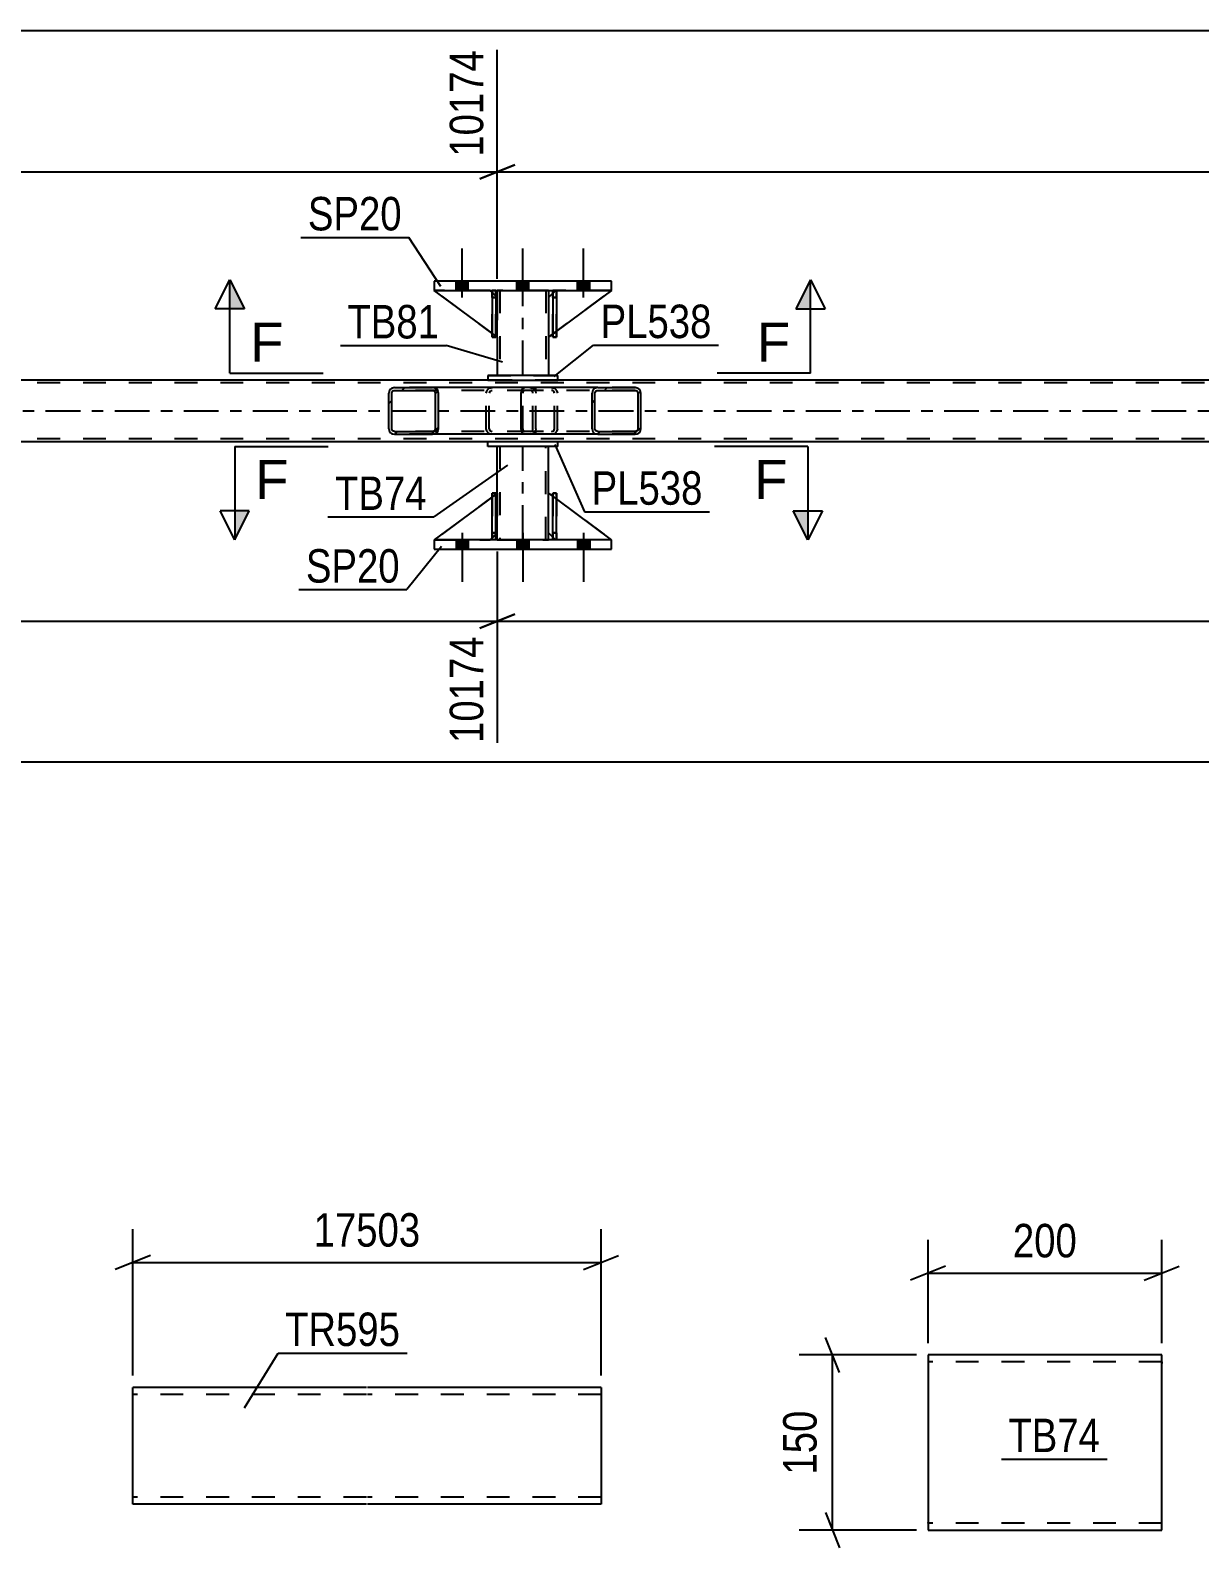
# Model space of a CAD drawing. Header units: millimetres. Extents: x 0 to 841, y 0 to 594.
# Drawn here: x 459.7 to 559.8, y 128.9 to 258.9 of the extents above; entities that cross this region are included whole.
import ezdxf

# ---------------------------------------------------------------- set-up
doc = ezdxf.new("R2010")
doc.units = ezdxf.units.MM
doc.linetypes.add('DXK_LINE_DOT2', pattern=[3.9198, 1.9599, -1.9599])
doc.linetypes.add('DXK_LINE_DOT3', pattern=[5.9187, 2.979, -0.9799, 0.9799, -0.9799])
doc.styles.add('Arial', font='ARIAL.TTF', dxfattribs={"height": 0.2})
doc.styles.add('Arial Narrow', font='ARIALN.TTF', dxfattribs={"height": 0.2})

# ---------------------------------------------------------------- blocks, each defined once
blk = doc.blocks.new('Part-103655217-5487 - 5425')
at = {"color": 2, "linetype": 'Continuous'}
for p, q in [((499.63, 236.58), (499.63, 235.98)), ((504.03, 236.58), (504.03, 235.98)), ((499.63, 232.58), (499.63, 229.3)), ((504.03, 232.58), (504.03, 229.3))]:
    blk.add_line(p, q, dxfattribs=at)
at = {"color": 7, "linetype": 'DXK_LINE_DOT2'}
for p, q in [((504.03, 236.58), (499.63, 236.58)), ((499.87, 236.58), (499.87, 229.3)), ((503.79, 236.58), (503.79, 229.3)), ((499.63, 235.98), (499.63, 232.58)), ((504.03, 235.98), (504.03, 232.58)), ((504.03, 229.3), (499.63, 229.3))]:
    blk.add_line(p, q, dxfattribs=at)
at = {"color": 7, "linetype": 'DXK_LINE_DOT3'}
blk.add_line((501.83, 229.3), (501.83, 236.58), dxfattribs=at)
blk = doc.blocks.new('Part-103655217-5560 - 5425')
at = {"color": 2, "linetype": 'Continuous'}
for p, q in [((499.63, 219.22), (499.63, 223.22)), ((504.03, 219.22), (504.03, 223.22)), ((499.63, 215.22), (499.63, 215.82)), ((504.03, 215.22), (504.03, 215.82))]:
    blk.add_line(p, q, dxfattribs=at)
at = {"color": 7, "linetype": 'DXK_LINE_DOT2'}
for p, q in [((504.03, 223.22), (499.63, 223.22)), ((499.87, 223.22), (499.87, 215.22)), ((503.79, 215.22), (503.79, 223.22)), ((499.63, 215.82), (499.63, 219.22)), ((504.03, 215.82), (504.03, 219.22)), ((499.63, 215.22), (504.03, 215.22))]:
    blk.add_line(p, q, dxfattribs=at)
at = {"color": 7, "linetype": 'DXK_LINE_DOT3'}
blk.add_line((501.83, 215.22), (501.83, 223.22), dxfattribs=at)
blk = doc.blocks.new('Part-103655217-5561 - 5425')
at = {"color": 2, "linetype": 'Continuous'}
for p, q in [((504.71, 236.58), (504.39, 236.58)), ((504.39, 236.58), (504.39, 232.58)), ((504.71, 236.58), (504.71, 236.58)), ((504.71, 236.58), (504.71, 232.58)), ((504.71, 232.58), (504.39, 232.58))]:
    blk.add_line(p, q, dxfattribs=at)
at = {"color": 7, "linetype": 'DXK_LINE_DOT2'}
for p, q in [((504.39, 235.98), (504.39, 236.58)), ((504.71, 235.98), (504.71, 236.58)), ((504.71, 236.58), (504.71, 236.58)), ((504.71, 235.98), (504.39, 235.98)), ((504.39, 235.98), (504.39, 232.58)), ((504.71, 232.58), (504.71, 235.98))]:
    blk.add_line(p, q, dxfattribs=at)
blk = doc.blocks.new('Part-103655217-5498 - 5425')
at = {"color": 7, "linetype": 'DXK_LINE_DOT2'}
for p, q in [((499.63, 219.22), (494.23, 215.22)), ((499.63, 215.82), (499.63, 219.22)), ((499.63, 219.22), (499.63, 215.82)), ((499.03, 215.22), (499.63, 215.82)), ((499.63, 215.82), (499.03, 215.22)), ((499.63, 215.82), (499.63, 215.82)), ((494.23, 215.22), (499.03, 215.22))]:
    blk.add_line(p, q, dxfattribs=at)
blk = doc.blocks.new('Part-103655217-5566 - 5425')
at = {"color": 7, "linetype": 'DXK_LINE_DOT2'}
for p, q in [((504.71, 219.22), (504.39, 219.22)), ((504.39, 215.82), (504.39, 219.22)), ((504.39, 215.22), (504.39, 219.22)), ((504.71, 219.22), (504.71, 215.82)), ((504.71, 215.22), (504.71, 219.22)), ((504.71, 215.82), (504.39, 215.82)), ((504.39, 215.22), (504.39, 215.82)), ((504.71, 215.82), (504.71, 215.22)), ((504.71, 215.22), (504.39, 215.22)), ((504.71, 215.22), (504.71, 215.22))]:
    blk.add_line(p, q, dxfattribs=at)
blk = doc.blocks.new('Part-103655217-5502 - 5425')
at = {"linetype": 'Continuous'}
h = blk.add_hatch(dxfattribs=at)
h.set_pattern_fill('', scale=0.7, style=0, pattern_type=0)
h.set_pattern_definition([(45, (511.9027, 227.9618), (-1.57154, 1.57154), [])])
h.paths.add_polyline_path([(511.94, 227.78), (511.9, 227.96), (511.79, 228.12), (511.63, 228.22), (511.44, 228.26), (508.25, 228.26), (508.06, 228.22), (507.9, 228.12), (507.79, 227.96), (507.75, 227.78), (507.75, 224.74), (507.79, 224.55), (507.9, 224.4), (508.06, 224.29), (508.25, 224.26), (511.44, 224.26), (511.63, 224.29), (511.79, 224.4), (511.9, 224.55), (511.94, 224.74)])
h.paths.add_polyline_path([(511.67, 224.65), (511.62, 224.57), (511.53, 224.52), (511.44, 224.5), (508.25, 224.5), (508.16, 224.52), (508.08, 224.57), (508.02, 224.65), (508, 224.74), (508, 227.78), (508.02, 227.87), (508.08, 227.95), (508.16, 228), (508.25, 228.02), (511.44, 228.02), (511.53, 228), (511.62, 227.95), (511.67, 227.87), (511.69, 227.78), (511.69, 224.74)])
at = {"color": 2, "linetype": 'Continuous'}
for p, q in [((501.68, 227.78), (501.71, 227.96)), ((501.68, 224.74), (501.68, 227.78)), ((501.71, 227.96), (501.76, 228.12)), ((501.76, 228.12), (501.85, 228.22)), ((501.85, 228.22), (501.96, 228.26)), ((508.25, 228.26), (501.96, 228.26)), ((507.79, 227.96), (507.75, 227.78)), ((507.75, 224.74), (507.75, 227.78)), ((508, 227.78), (508.02, 227.87)), ((508, 224.74), (508, 227.78)), ((508.02, 227.87), (508.08, 227.95)), ((508.25, 228.26), (508.06, 228.22)), ((508.08, 227.95), (508.16, 228)), ((508.16, 228), (508.25, 228.02)), ((508.25, 228.26), (511.44, 228.26)), ((508.25, 228.02), (511.44, 228.02)), ((511.63, 228.22), (511.44, 228.26)), ((511.44, 228.02), (511.53, 228)), ((511.53, 228), (511.62, 227.95)), ((511.62, 227.95), (511.67, 227.87)), ((511.67, 227.87), (511.69, 227.78)), ((511.69, 224.74), (511.69, 227.78)), ((511.94, 227.78), (511.9, 227.96)), ((511.94, 224.74), (511.94, 227.78)), ((501.71, 224.55), (501.68, 224.74)), ((501.76, 224.4), (501.71, 224.55)), ((501.85, 224.29), (501.76, 224.4)), ((501.96, 224.26), (501.85, 224.29)), ((508.25, 224.26), (501.96, 224.26)), ((507.75, 224.74), (507.79, 224.55)), ((508.02, 224.65), (508, 224.74)), ((508.08, 224.57), (508.02, 224.65)), ((508.06, 224.29), (508.25, 224.26)), ((508.16, 224.52), (508.08, 224.57)), ((508.25, 224.5), (508.16, 224.52)), ((508.25, 224.5), (511.44, 224.5)), ((508.25, 224.26), (511.44, 224.26)), ((511.53, 224.52), (511.44, 224.5)), ((511.44, 224.26), (511.63, 224.29)), ((511.62, 224.57), (511.53, 224.52)), ((511.67, 224.65), (511.62, 224.57)), ((511.69, 224.74), (511.67, 224.65)), ((511.9, 224.55), (511.94, 224.74))]:
    blk.add_line(p, q, dxfattribs=at)
at = {"color": 7, "linetype": 'DXK_LINE_DOT2'}
for p, q in [((501.83, 227.87), (501.82, 227.78)), ((501.82, 224.74), (501.82, 227.78)), ((501.86, 227.95), (501.83, 227.87)), ((501.9, 228), (501.86, 227.95)), ((501.96, 228.02), (501.9, 228)), ((511.44, 228.02), (501.96, 228.02)), ((502.95, 228.02), (502.95, 228.26)), ((504.29, 228.26), (504.48, 228.22)), ((504.38, 228), (504.29, 228.02)), ((504.47, 227.95), (504.38, 228)), ((504.52, 227.87), (504.47, 227.95)), ((504.54, 227.78), (504.52, 227.87)), ((504.54, 224.74), (504.54, 227.78)), ((504.75, 227.96), (504.79, 227.78)), ((504.79, 224.74), (504.79, 227.78)), ((511.44, 228.26), (508.25, 228.26)), ((501.82, 224.74), (501.83, 224.65)), ((501.83, 224.65), (501.86, 224.57)), ((501.86, 224.57), (501.9, 224.52)), ((501.9, 224.52), (501.96, 224.5)), ((511.44, 224.5), (501.96, 224.5)), ((502.95, 224.26), (502.95, 224.5)), ((504.29, 224.5), (504.38, 224.52)), ((504.48, 224.29), (504.29, 224.26)), ((504.38, 224.52), (504.47, 224.57)), ((504.47, 224.57), (504.52, 224.65)), ((504.52, 224.65), (504.54, 224.74)), ((504.79, 224.74), (504.75, 224.55)), ((511.44, 224.26), (508.25, 224.26))]:
    blk.add_line(p, q, dxfattribs=at)
for centre, start, end in [((504.3, 227.76), 23.8494, 68.8059), ((504.3, 224.75), 291.1941, 336.1506)]:
    blk.add_arc(centre, 0.492, start, end, dxfattribs=at)
at = {"color": 2, "linetype": 'Continuous'}
for centre, start, end in [((508.24, 227.76), 111.1941, 156.1506), ((511.45, 227.76), 23.8494, 68.8059), ((508.24, 224.75), 203.8494, 248.8059), ((511.45, 224.75), 291.1941, 336.1506)]:
    blk.add_arc(centre, 0.492, start, end, dxfattribs=at)
blk = doc.blocks.new('Part-103655217-5568 - 5425')
at = {"color": 2, "linetype": 'Continuous'}
for p, q in [((504.39, 215.22), (504.39, 219.22)), ((504.39, 219.22), (504.71, 219.22)), ((504.71, 215.22), (504.71, 219.22)), ((504.39, 215.22), (504.39, 215.22)), ((504.71, 215.22), (504.39, 215.22))]:
    blk.add_line(p, q, dxfattribs=at)
at = {"color": 7, "linetype": 'DXK_LINE_DOT2'}
for p, q in [((504.39, 219.22), (504.39, 215.82)), ((504.71, 215.82), (504.71, 219.22)), ((504.39, 215.82), (504.39, 215.22)), ((504.39, 215.82), (504.71, 215.82)), ((504.71, 215.22), (504.71, 215.82)), ((504.71, 215.22), (504.71, 215.22))]:
    blk.add_line(p, q, dxfattribs=at)
blk = doc.blocks.new('Part-103655217-5572 - 5425')
at = {"color": 7, "linetype": 'DXK_LINE_DOT2'}
for p, q in [((504.03, 215.82), (504.03, 219.22)), ((504.03, 219.22), (509.43, 215.22)), ((504.63, 215.22), (504.03, 215.82)), ((509.43, 215.22), (504.63, 215.22))]:
    blk.add_line(p, q, dxfattribs=at)
blk = doc.blocks.new('Part-103655217-5573 - 5425')
at = {"color": 2, "linetype": 'Continuous'}
for p, q in [((504.03, 215.82), (504.03, 219.22)), ((504.39, 218.96), (504.03, 219.22)), ((509.43, 215.22), (504.71, 218.72)), ((504.39, 215.46), (504.03, 215.82))]:
    blk.add_line(p, q, dxfattribs=at)
at = {"color": 7, "linetype": 'DXK_LINE_DOT2'}
for p, q in [((504.71, 218.72), (504.39, 218.96)), ((504.63, 215.22), (504.39, 215.46)), ((509.43, 215.22), (504.63, 215.22)), ((509.43, 215.22), (509.43, 215.22)), ((509.43, 215.22), (509.43, 215.22))]:
    blk.add_line(p, q, dxfattribs=at)
blk = doc.blocks.new('Part-103655217-5509 - 5425')
at = {"color": 7, "linetype": 'DXK_LINE_DOT2'}
for p, q in [((504.63, 236.58), (504.39, 236.33)), ((509.43, 236.58), (504.63, 236.58)), ((504.71, 233.08), (504.39, 232.84))]:
    blk.add_line(p, q, dxfattribs=at)
at = {"color": 2, "linetype": 'Continuous'}
for p, q in [((509.43, 236.58), (504.71, 233.08)), ((504.39, 236.33), (504.03, 235.98)), ((504.03, 235.98), (504.03, 232.58)), ((504.39, 232.84), (504.03, 232.58))]:
    blk.add_line(p, q, dxfattribs=at)
blk = doc.blocks.new('Part-103655217-5511 - 5425')
at = {"color": 7, "linetype": 'DXK_LINE_DOT2'}
for p, q in [((499.51, 219.22), (499.19, 219.22)), ((499.19, 215.82), (499.19, 219.22)), ((499.19, 215.22), (499.19, 219.22)), ((499.51, 219.22), (499.51, 215.82)), ((499.51, 215.22), (499.51, 219.22)), ((499.51, 215.82), (499.19, 215.82)), ((499.19, 215.22), (499.19, 215.82)), ((499.51, 215.82), (499.51, 215.22)), ((499.51, 215.22), (499.19, 215.22)), ((499.51, 215.22), (499.51, 215.22))]:
    blk.add_line(p, q, dxfattribs=at)
blk = doc.blocks.new('Part-103655217-5513 - 5425')
at = {"color": 2, "linetype": 'Continuous'}
for p, q in [((499.19, 215.22), (499.19, 219.22)), ((499.19, 219.22), (499.51, 219.22)), ((499.51, 215.22), (499.51, 219.22)), ((499.19, 215.22), (499.19, 215.22)), ((499.51, 215.22), (499.19, 215.22))]:
    blk.add_line(p, q, dxfattribs=at)
at = {"color": 7, "linetype": 'DXK_LINE_DOT2'}
for p, q in [((499.19, 219.22), (499.19, 215.82)), ((499.51, 215.82), (499.51, 219.22)), ((499.19, 215.82), (499.19, 215.22)), ((499.19, 215.82), (499.51, 215.82)), ((499.51, 215.22), (499.51, 215.82)), ((499.51, 215.22), (499.51, 215.22))]:
    blk.add_line(p, q, dxfattribs=at)
blk = doc.blocks.new('Part-103655217-5578 - 5425')
at = {"color": 2, "linetype": 'Continuous'}
for p, q in [((494.23, 215.22), (494.23, 214.42)), ((509.43, 215.22), (494.23, 215.22)), ((494.23, 214.42), (509.43, 214.42)), ((509.43, 214.42), (509.43, 215.22))]:
    blk.add_line(p, q, dxfattribs=at)
blk = doc.blocks.new('Part-103655217-5516 - 5425')
at = {"color": 7, "linetype": 'DXK_LINE_DOT2'}
for p, q in [((504.39, 235.98), (504.39, 236.58)), ((504.39, 236.58), (504.39, 236.58)), ((504.39, 236.58), (504.39, 232.58)), ((504.71, 236.58), (504.39, 236.58)), ((504.71, 235.98), (504.71, 236.58)), ((504.71, 232.58), (504.71, 236.58)), ((504.39, 232.58), (504.39, 235.98)), ((504.39, 235.98), (504.71, 235.98)), ((504.71, 235.98), (504.71, 232.58)), ((504.39, 232.58), (504.71, 232.58))]:
    blk.add_line(p, q, dxfattribs=at)
blk = doc.blocks.new('Part-103655217-5550 - 5425')
at = {"color": 2, "linetype": 'Continuous'}
for p, q in [((504.83, 229.3), (498.83, 229.3)), ((498.83, 229.3), (498.83, 228.9)), ((498.83, 228.9), (504.83, 228.9)), ((504.83, 228.9), (504.83, 229.3))]:
    blk.add_line(p, q, dxfattribs=at)
at = {"color": 7, "linetype": 'DXK_LINE_DOT2'}
for p, q in [((498.83, 229.3), (504.83, 229.3)), ((498.83, 228.9), (504.83, 228.9))]:
    blk.add_line(p, q, dxfattribs=at)
blk = doc.blocks.new('Part-103655217-5555 - 5425')
at = {"color": 2, "linetype": 'Continuous'}
for p, q in [((504.83, 223.62), (498.83, 223.62)), ((498.83, 223.22), (498.83, 223.62)), ((504.83, 223.22), (504.83, 223.62)), ((504.83, 223.22), (498.83, 223.22))]:
    blk.add_line(p, q, dxfattribs=at)
blk = doc.blocks.new('Part-103655217-5571 - 5425')
at = {"color": 2, "linetype": 'Continuous'}
for p, q in [((499.19, 218.89), (494.23, 215.22)), ((499.63, 219.22), (499.51, 219.12)), ((499.63, 215.82), (499.63, 219.22)), ((499.63, 215.82), (499.51, 215.69)), ((499.63, 215.82), (499.63, 215.82)), ((499.19, 215.37), (499.03, 215.22))]:
    blk.add_line(p, q, dxfattribs=at)
at = {"color": 7, "linetype": 'DXK_LINE_DOT2'}
for p, q in [((499.51, 219.12), (499.19, 218.89)), ((499.63, 215.82), (499.63, 219.22)), ((499.63, 215.82), (499.03, 215.22)), ((499.51, 215.69), (499.19, 215.37)), ((494.23, 215.22), (499.03, 215.22))]:
    blk.add_line(p, q, dxfattribs=at)
blk = doc.blocks.new('Part-103655217-5583 - 5425')
at = {"color": 2, "linetype": 'Continuous'}
for p, q in [((509.43, 237.38), (494.23, 237.38)), ((494.23, 237.38), (494.23, 236.58)), ((494.23, 236.58), (509.43, 236.58)), ((509.43, 236.58), (509.43, 237.38))]:
    blk.add_line(p, q, dxfattribs=at)
blk = doc.blocks.new('Part-103655217-5584 - 5425')
at = {"color": 2, "linetype": 'Continuous'}
for p, q in [((499.51, 236.58), (499.19, 236.58)), ((499.19, 236.58), (499.19, 232.58)), ((499.51, 236.58), (499.51, 236.58)), ((499.51, 236.58), (499.51, 232.58)), ((499.51, 232.58), (499.19, 232.58))]:
    blk.add_line(p, q, dxfattribs=at)
at = {"color": 7, "linetype": 'DXK_LINE_DOT2'}
for p, q in [((499.19, 235.98), (499.19, 236.58)), ((499.51, 235.98), (499.51, 236.58)), ((499.51, 236.58), (499.51, 236.58)), ((499.51, 235.98), (499.19, 235.98)), ((499.19, 235.98), (499.19, 232.58)), ((499.51, 232.58), (499.51, 235.98))]:
    blk.add_line(p, q, dxfattribs=at)
blk = doc.blocks.new('Part-103655217-5585 - 5425')
at = {"color": 7, "linetype": 'DXK_LINE_DOT2'}
for p, q in [((499.63, 232.58), (494.23, 236.58)), ((494.23, 236.58), (499.03, 236.58)), ((499.03, 236.58), (499.63, 235.98)), ((499.63, 235.98), (499.03, 236.58)), ((499.63, 235.98), (499.63, 232.58)), ((499.63, 235.98), (499.63, 235.98)), ((499.63, 235.98), (499.63, 232.58))]:
    blk.add_line(p, q, dxfattribs=at)
blk = doc.blocks.new('Part-103655217-5586 - 5425')
at = {"color": 2, "linetype": 'Continuous'}
for p, q in [((499.19, 232.91), (494.23, 236.58)), ((499.19, 236.42), (499.03, 236.58)), ((499.63, 235.98), (499.51, 236.1)), ((499.63, 235.98), (499.63, 235.98)), ((499.63, 232.58), (499.63, 235.98)), ((499.51, 232.67), (499.63, 232.58)), ((499.63, 232.58), (499.63, 232.58))]:
    blk.add_line(p, q, dxfattribs=at)
at = {"color": 7, "linetype": 'DXK_LINE_DOT2'}
for p, q in [((499.03, 236.58), (494.23, 236.58)), ((499.03, 236.58), (499.63, 235.98)), ((499.51, 236.1), (499.19, 236.42)), ((499.63, 235.98), (499.63, 232.58)), ((499.51, 232.67), (499.19, 232.91))]:
    blk.add_line(p, q, dxfattribs=at)
blk = doc.blocks.new('Part-103655217-5587 - 5425')
at = {"color": 7, "linetype": 'DXK_LINE_DOT2'}
for p, q in [((504.63, 236.58), (504.03, 235.98)), ((504.03, 232.58), (509.43, 236.58)), ((509.43, 236.58), (504.63, 236.58)), ((504.03, 235.98), (504.03, 232.58))]:
    blk.add_line(p, q, dxfattribs=at)
blk = doc.blocks.new('Part-103655217-5595 - 5425')
at = {"color": 2, "linetype": 'Continuous'}
for p, q in [((498.83, 228.9), (249.43, 228.9)), ((669.1, 228.9), (504.83, 228.9)), ((498.83, 223.62), (249.43, 223.62)), ((669.1, 223.62), (504.83, 223.62))]:
    blk.add_line(p, q, dxfattribs=at)
at = {"color": 7, "linetype": 'DXK_LINE_DOT2'}
for p, q in [((504.83, 228.9), (498.83, 228.9)), ((767.95, 228.66), (105.84, 228.66)), ((767.95, 223.86), (105.84, 223.86)), ((504.83, 223.62), (498.83, 223.62))]:
    blk.add_line(p, q, dxfattribs=at)
at = {"color": 7, "linetype": 'DXK_LINE_DOT3'}
blk.add_line((105.84, 226.26), (767.95, 226.26), dxfattribs=at)
blk = doc.blocks.new('Part-103655217-5669 - 5425')
at = {"color": 7, "linetype": 'DXK_LINE_DOT2'}
for p, q in [((499.19, 235.98), (499.19, 236.58)), ((499.19, 236.58), (499.19, 236.58)), ((499.19, 236.58), (499.19, 232.58)), ((499.51, 236.58), (499.19, 236.58)), ((499.51, 235.98), (499.51, 236.58)), ((499.51, 232.58), (499.51, 236.58)), ((499.19, 232.58), (499.19, 235.98)), ((499.19, 235.98), (499.51, 235.98)), ((499.51, 235.98), (499.51, 232.58)), ((499.19, 232.58), (499.51, 232.58))]:
    blk.add_line(p, q, dxfattribs=at)
blk = doc.blocks.new('Part-103655217-5694 - 5425')
at = {"linetype": 'Continuous'}
h = blk.add_hatch(dxfattribs=at)
h.set_pattern_fill('', scale=0.7, style=0, pattern_type=0)
h.set_pattern_definition([(45, (494.5615, 227.9618), (-1.57154, 1.57154), [])])
h.paths.add_polyline_path([(494.6, 227.78), (494.56, 227.96), (494.45, 228.12), (494.29, 228.22), (494.09, 228.26), (490.85, 228.26), (490.66, 228.22), (490.49, 228.12), (490.38, 227.96), (490.34, 227.78), (490.34, 224.74), (490.38, 224.55), (490.49, 224.4), (490.66, 224.29), (490.85, 224.26), (494.09, 224.26), (494.29, 224.29), (494.45, 224.4), (494.56, 224.55), (494.6, 224.74)])
h.paths.add_polyline_path([(494.33, 224.65), (494.27, 224.57), (494.19, 224.52), (494.09, 224.5), (490.85, 224.5), (490.76, 224.52), (490.67, 224.57), (490.62, 224.65), (490.6, 224.74), (490.6, 227.78), (490.62, 227.87), (490.67, 227.95), (490.76, 228), (490.85, 228.02), (494.09, 228.02), (494.19, 228), (494.27, 227.95), (494.33, 227.87), (494.35, 227.78), (494.35, 224.74)])
at = {"color": 2, "linetype": 'Continuous'}
for p, q in [((490.38, 227.96), (490.34, 227.78)), ((490.34, 224.74), (490.34, 227.78)), ((490.6, 227.78), (490.62, 227.87)), ((490.6, 224.74), (490.6, 227.78)), ((490.62, 227.87), (490.67, 227.95)), ((490.85, 228.26), (490.66, 228.22)), ((490.67, 227.95), (490.76, 228)), ((490.76, 228), (490.85, 228.02)), ((490.85, 228.26), (494.09, 228.26)), ((490.85, 228.02), (494.09, 228.02)), ((501.96, 228.26), (494.09, 228.26)), ((494.29, 228.22), (494.09, 228.26)), ((494.09, 228.02), (494.19, 228)), ((494.19, 228), (494.27, 227.95)), ((494.27, 227.95), (494.33, 227.87)), ((494.33, 227.87), (494.35, 227.78)), ((494.35, 224.74), (494.35, 227.78)), ((494.6, 227.78), (494.56, 227.96)), ((494.6, 224.74), (494.6, 227.78)), ((490.34, 224.74), (490.38, 224.55)), ((490.62, 224.65), (490.6, 224.74)), ((490.67, 224.57), (490.62, 224.65)), ((490.66, 224.29), (490.85, 224.26)), ((490.76, 224.52), (490.67, 224.57)), ((490.85, 224.5), (490.76, 224.52)), ((490.85, 224.5), (494.09, 224.5)), ((490.85, 224.26), (494.09, 224.26)), ((494.19, 224.52), (494.09, 224.5)), ((494.09, 224.26), (494.29, 224.29)), ((501.96, 224.26), (494.09, 224.26)), ((494.27, 224.57), (494.19, 224.52)), ((494.33, 224.65), (494.27, 224.57)), ((494.35, 224.74), (494.33, 224.65)), ((494.56, 224.55), (494.6, 224.74))]:
    blk.add_line(p, q, dxfattribs=at)
at = {"color": 7, "linetype": 'DXK_LINE_DOT2'}
for p, q in [((494.09, 228.26), (490.85, 228.26)), ((502.44, 228.02), (490.85, 228.02)), ((498.69, 227.78), (498.73, 227.96)), ((498.69, 224.74), (498.69, 227.78)), ((498.97, 227.87), (498.95, 227.78)), ((498.95, 224.74), (498.95, 227.78)), ((499.02, 227.95), (498.97, 227.87)), ((499.01, 228.22), (499.2, 228.26)), ((499.02, 227.95), (499.05, 227.96)), ((499.05, 227.96), (499.11, 228)), ((499.11, 228), (499.2, 228.02)), ((502.44, 228.26), (501.96, 228.26)), ((502.44, 228.26), (502.63, 228.22)), ((502.54, 228), (502.44, 228.02)), ((502.62, 227.95), (502.54, 228)), ((502.67, 227.87), (502.62, 227.95)), ((502.69, 227.78), (502.67, 227.87)), ((502.69, 224.74), (502.69, 227.78)), ((502.91, 227.96), (502.95, 227.78)), ((502.95, 224.74), (502.95, 227.78)), ((502.44, 224.5), (490.85, 224.5)), ((494.09, 224.26), (490.85, 224.26)), ((498.73, 224.55), (498.69, 224.74)), ((498.95, 224.74), (498.97, 224.65)), ((498.97, 224.65), (499.02, 224.57)), ((499.2, 224.26), (499.01, 224.29)), ((499.02, 224.57), (499.05, 224.55)), ((499.05, 224.55), (499.11, 224.52)), ((499.11, 224.52), (499.2, 224.5)), ((502.44, 224.26), (501.96, 224.26)), ((502.44, 224.5), (502.54, 224.52)), ((502.63, 224.29), (502.44, 224.26)), ((502.54, 224.52), (502.62, 224.57)), ((502.62, 224.57), (502.67, 224.65)), ((502.67, 224.65), (502.69, 224.74)), ((502.95, 224.74), (502.91, 224.55))]:
    blk.add_line(p, q, dxfattribs=at)
at = {"color": 2, "linetype": 'Continuous'}
for centre, start, end in [((490.84, 227.76), 110.7583, 155.68), ((494.11, 227.76), 24.32, 69.2417), ((490.84, 224.76), 204.32, 249.2417), ((494.11, 224.76), 290.7583, 335.68)]:
    blk.add_arc(centre, 0.496, start, end, dxfattribs=at)
at = {"color": 7, "linetype": 'DXK_LINE_DOT2'}
for centre, start, end in [((499.18, 227.76), 110.7583, 155.68), ((502.46, 227.76), 24.32, 69.2417), ((499.18, 224.76), 204.32, 249.2417), ((502.46, 224.76), 290.7583, 335.68)]:
    blk.add_arc(centre, 0.496, start, end, dxfattribs=at)
blk = doc.blocks.new('Bolt-103655217-5697 - 5425')
at = {"linetype": 'Continuous'}
for points in [[(496.11, 236.58), (497.15, 236.58), (497.15, 237.38), (496.11, 237.38)], [(496.11, 236.58), (497.15, 236.58), (497.15, 237.38), (496.11, 237.38)], [(496.11, 236.58), (497.15, 236.58), (497.15, 237.38), (496.11, 237.38)], [(501.31, 236.58), (502.35, 236.58), (502.35, 237.38), (501.31, 237.38)], [(501.31, 236.58), (502.35, 236.58), (502.35, 237.38), (501.31, 237.38)], [(506.51, 236.58), (507.55, 236.58), (507.55, 237.38), (506.51, 237.38)], [(506.51, 236.58), (507.55, 236.58), (507.55, 237.38), (506.51, 237.38)], [(506.51, 236.58), (507.55, 236.58), (507.55, 237.38), (506.51, 237.38)]]:
    blk.add_hatch(color=1, dxfattribs=at).paths.add_polyline_path(points)
at = {"color": 1, "linetype": 'Continuous'}
for p, q in [((496.63, 235.98), (496.63, 240.18)), ((496.63, 235.98), (496.63, 240.18)), ((496.63, 235.98), (496.63, 240.18)), ((501.83, 235.98), (501.83, 240.18)), ((501.83, 235.98), (501.83, 240.18)), ((507.03, 235.98), (507.03, 240.18)), ((507.03, 235.98), (507.03, 240.18)), ((507.03, 235.98), (507.03, 240.18)), ((496.11, 236.58), (496.11, 237.38)), ((496.11, 236.58), (496.11, 237.38)), ((496.11, 236.58), (496.11, 237.38)), ((497.15, 236.58), (497.15, 237.38)), ((497.15, 236.58), (497.15, 237.38)), ((497.15, 236.58), (497.15, 237.38)), ((501.31, 236.58), (501.31, 237.38)), ((501.31, 236.58), (501.31, 237.38)), ((502.35, 236.58), (502.35, 237.38)), ((502.35, 236.58), (502.35, 237.38)), ((506.51, 236.58), (506.51, 237.38)), ((506.51, 236.58), (506.51, 237.38)), ((506.51, 236.58), (506.51, 237.38)), ((507.55, 236.58), (507.55, 237.38)), ((507.55, 236.58), (507.55, 237.38)), ((507.55, 236.58), (507.55, 237.38))]:
    blk.add_line(p, q, dxfattribs=at)
blk = doc.blocks.new('Bolt-103655217-5698 - 5425')
at = {"linetype": 'Continuous'}
for points in [[(497.15, 215.22), (496.11, 215.22), (496.11, 214.42), (497.15, 214.42)], [(497.15, 215.22), (496.11, 215.22), (496.11, 214.42), (497.15, 214.42)], [(497.15, 215.22), (496.11, 215.22), (496.11, 214.42), (497.15, 214.42)], [(502.35, 215.22), (501.31, 215.22), (501.31, 214.42), (502.35, 214.42)], [(502.35, 215.22), (501.31, 215.22), (501.31, 214.42), (502.35, 214.42)], [(507.55, 215.22), (506.51, 215.22), (506.51, 214.42), (507.55, 214.42)], [(507.55, 215.22), (506.51, 215.22), (506.51, 214.42), (507.55, 214.42)], [(507.55, 215.22), (506.51, 215.22), (506.51, 214.42), (507.55, 214.42)]]:
    blk.add_hatch(color=1, dxfattribs=at).paths.add_polyline_path(points)
at = {"color": 1, "linetype": 'Continuous'}
for p, q in [((496.63, 215.82), (496.63, 211.62)), ((496.63, 215.82), (496.63, 211.62)), ((496.63, 215.82), (496.63, 211.62)), ((501.83, 215.82), (501.83, 211.62)), ((501.83, 215.82), (501.83, 211.62)), ((507.03, 215.82), (507.03, 211.62)), ((507.03, 215.82), (507.03, 211.62)), ((507.03, 215.82), (507.03, 211.62)), ((496.11, 215.22), (496.11, 214.42)), ((496.11, 215.22), (496.11, 214.42)), ((496.11, 215.22), (496.11, 214.42)), ((497.15, 215.22), (497.15, 214.42)), ((497.15, 215.22), (497.15, 214.42)), ((497.15, 215.22), (497.15, 214.42)), ((501.31, 215.22), (501.31, 214.42)), ((501.31, 215.22), (501.31, 214.42)), ((502.35, 215.22), (502.35, 214.42)), ((502.35, 215.22), (502.35, 214.42)), ((506.51, 215.22), (506.51, 214.42)), ((506.51, 215.22), (506.51, 214.42)), ((506.51, 215.22), (506.51, 214.42)), ((507.55, 215.22), (507.55, 214.42)), ((507.55, 215.22), (507.55, 214.42)), ((507.55, 215.22), (507.55, 214.42))]:
    blk.add_line(p, q, dxfattribs=at)
blk = doc.blocks.new('Part-103655217-6180 - 6175')
at = {"color": 2, "linetype": 'Continuous'}
for p, q in [((536.53, 145.42), (536.53, 130.51)), ((556.53, 145.42), (536.53, 145.42)), ((556.53, 131.62), (556.53, 145.42)), ((556.53, 130.42), (556.53, 131.62)), ((536.53, 130.51), (536.53, 130.42)), ((536.53, 130.42), (556.53, 130.42))]:
    blk.add_line(p, q, dxfattribs=at)
at = {"color": 7, "linetype": 'DXK_LINE_DOT2'}
for p, q in [((556.53, 144.82), (536.53, 144.82)), ((556.53, 144.78), (556.53, 144.82)), ((556.53, 144.82), (556.53, 144.78)), ((556.53, 144.68), (556.53, 144.78)), ((556.53, 144.78), (556.53, 144.68)), ((556.53, 131.07), (556.53, 131.39)), ((536.53, 131.02), (536.53, 131.07)), ((556.53, 131.02), (536.53, 131.02)), ((556.53, 131.02), (556.53, 131.07))]:
    blk.add_line(p, q, dxfattribs=at)
blk = doc.blocks.new('Part-103655217-2411 - 2404')
at = {"color": 2, "linetype": 'Continuous'}
for p, q in [((488.43, 142.65), (468.43, 142.65)), ((468.43, 132.75), (468.43, 142.65)), ((508.53, 142.65), (488.53, 142.65)), ((508.53, 142.65), (508.53, 132.65)), ((468.43, 132.65), (468.43, 132.75)), ((488.43, 132.65), (468.43, 132.65)), ((508.53, 132.65), (488.53, 132.65))]:
    blk.add_line(p, q, dxfattribs=at)
at = {"color": 7, "linetype": 'DXK_LINE_DOT2'}
for p, q in [((488.43, 142.05), (468.43, 142.05)), ((508.53, 142.05), (488.53, 142.05)), ((468.43, 133.25), (468.43, 133.3)), ((488.43, 133.25), (468.43, 133.25)), ((508.53, 133.25), (488.53, 133.25)), ((508.53, 133.25), (508.53, 133.3))]:
    blk.add_line(p, q, dxfattribs=at)
blk = doc.blocks.new('StraightDimension-103655217-5874 - 5425')
at = {"color": 7, "linetype": 'Continuous'}
for p, q in [((499.63, 214.22), (499.63, 197.83)), ((244.23, 208.27), (499.63, 208.27)), ((498.13, 207.67), (501.13, 208.87))]:
    blk.add_line(p, q, dxfattribs=at)
at = {"color": 0, "linetype": 'Continuous'}
blk.add_wipeout([(499.03, 207.57), (494.83, 207.57), (494.83, 197.23), (499.03, 197.23)], dxfattribs=at)
at = {"color": 3, "linetype": 'Continuous', "style": 'Arial Narrow'}
blk.add_text('10174', height=2.863, rotation=90.0002, dxfattribs=at).set_placement((498.43, 197.83))
blk = doc.blocks.new('StraightDimension-103655217-5729 - 5425')
at = {"color": 7, "linetype": 'Continuous'}
blk.add_line((95.62, 258.85), (778.17, 258.85), dxfattribs=at)
blk = doc.blocks.new('StraightDimension-103655217-5765 - 5425')
at = {"color": 7, "linetype": 'Continuous'}
for p, q in [((499.63, 237.58), (499.63, 257.17)), ((669.9, 237.58), (669.9, 257.17)), ((501.13, 247.33), (498.13, 246.13)), ((668.4, 246.13), (671.4, 247.33)), ((499.63, 246.73), (669.9, 246.73))]:
    blk.add_line(p, q, dxfattribs=at)
at = {"color": 0}
blk.add_wipeout([(589.02, 247.48), (589.02, 251.68), (580.51, 251.68), (580.51, 247.48)], dxfattribs=at)
at = {"color": 3, "style": 'Arial Narrow'}
blk.add_text('4257', height=2.863, dxfattribs=at).set_placement((581.11, 248.08))
at = {"color": 0, "linetype": 'Continuous'}
blk.add_wipeout([(669.3, 257.77), (665.1, 257.77), (665.1, 247.43), (669.3, 247.43)], dxfattribs=at)
at = {"color": 3, "linetype": 'Continuous', "style": 'Arial Narrow'}
blk.add_text('14430', height=2.863, rotation=90.0002, dxfattribs=at).set_placement((668.7, 248.03))
blk = doc.blocks.new('StraightDimension-103655217-5770 - 5425')
at = {"color": 7, "linetype": 'Continuous'}
for p, q in [((499.63, 237.58), (499.63, 257.17)), ((498.13, 246.13), (501.13, 247.33)), ((244.23, 246.73), (499.63, 246.73))]:
    blk.add_line(p, q, dxfattribs=at)
at = {"color": 0, "linetype": 'Continuous'}
blk.add_wipeout([(499.03, 257.77), (494.83, 257.77), (494.83, 247.43), (499.03, 247.43)], dxfattribs=at)
at = {"color": 3, "linetype": 'Continuous', "style": 'Arial Narrow'}
blk.add_text('10174', height=2.863, rotation=90.0002, dxfattribs=at).set_placement((498.43, 248.03))
blk = doc.blocks.new('StraightDimension-103655217-5880 - 5425')
at = {"color": 7, "linetype": 'Continuous'}
for p, q in [((499.63, 214.22), (499.63, 197.83)), ((669.9, 214.22), (669.9, 197.83)), ((501.13, 208.87), (498.13, 207.67)), ((499.63, 208.27), (669.9, 208.27)), ((668.4, 207.67), (671.4, 208.87))]:
    blk.add_line(p, q, dxfattribs=at)
at = {"color": 0}
blk.add_wipeout([(589.02, 209.02), (589.02, 213.22), (580.51, 213.22), (580.51, 209.02)], dxfattribs=at)
at = {"color": 3, "style": 'Arial Narrow'}
blk.add_text('4257', height=2.863, dxfattribs=at).set_placement((581.11, 209.62))
at = {"color": 0, "linetype": 'Continuous'}
blk.add_wipeout([(669.3, 207.57), (665.1, 207.57), (665.1, 197.23), (669.3, 197.23)], dxfattribs=at)
at = {"color": 3, "linetype": 'Continuous', "style": 'Arial Narrow'}
blk.add_text('14430', height=2.863, rotation=90.0002, dxfattribs=at).set_placement((668.7, 197.83))
blk = doc.blocks.new('StraightDimension-103655217-11258 - 5425')
at = {"color": 7, "linetype": 'Continuous'}
blk.add_line((94.98, 196.2), (778.81, 196.2), dxfattribs=at)
blk = doc.blocks.new('StraightDimension-103655217-6193 - 6175')
at = {"color": 7, "linetype": 'Continuous'}
for p, q in [((536.53, 146.42), (536.53, 155.28)), ((556.53, 146.42), (556.53, 155.28)), ((538.03, 153.03), (535.03, 151.83)), ((536.53, 152.43), (556.53, 152.43)), ((555.03, 151.83), (558.03, 153.03))]:
    blk.add_line(p, q, dxfattribs=at)
at = {"color": 0}
blk.add_wipeout([(549.88, 153.18), (549.88, 157.38), (543.19, 157.38), (543.19, 153.18)], dxfattribs=at)
at = {"color": 3, "style": 'Arial Narrow'}
blk.add_text('200', height=2.863, dxfattribs=at).set_placement((543.79, 153.78))
blk = doc.blocks.new('StraightDimension-103655217-6182 - 6175')
at = {"color": 7, "linetype": 'Continuous'}
for p, q in [((528.93, 143.92), (527.73, 146.92)), ((535.53, 145.42), (525.48, 145.42)), ((528.33, 130.42), (528.33, 145.42)), ((527.73, 131.92), (528.93, 128.92)), ((535.53, 130.42), (525.48, 130.42))]:
    blk.add_line(p, q, dxfattribs=at)
at = {"color": 0}
blk.add_wipeout([(527.58, 141.26), (523.38, 141.26), (523.38, 134.58), (527.58, 134.58)], dxfattribs=at)
at = {"color": 3, "style": 'Arial Narrow'}
blk.add_text('150', height=2.863, rotation=90.0002, dxfattribs=at).set_placement((526.98, 135.18))
blk = doc.blocks.new('StraightDimension-103655217-2489 - 2404')
at = {"color": 7, "linetype": 'Continuous'}
for p, q in [((468.43, 143.65), (468.43, 156.2)), ((508.53, 143.65), (508.53, 156.2)), ((469.93, 153.95), (466.93, 152.75)), ((468.43, 153.35), (508.53, 153.35)), ((507.03, 152.75), (510.03, 153.95))]:
    blk.add_line(p, q, dxfattribs=at)
at = {"color": 0}
blk.add_wipeout([(493.65, 154.1), (493.65, 158.3), (483.31, 158.3), (483.31, 154.1)], dxfattribs=at)
at = {"color": 3, "style": 'Arial Narrow'}
blk.add_text('17503', height=2.863, dxfattribs=at).set_placement((483.91, 154.7))
blk = doc.blocks.new('Mark-103655217-5551 - 5425')
at = {"color": 0}
blk.add_wipeout([(517.22, 218.23), (517.22, 221.23), (507.72, 221.23), (507.72, 218.23)], dxfattribs=at)
blk.add_wipeout([(517.22, 218.23), (517.22, 221.23), (507.72, 221.23), (507.72, 218.23)], dxfattribs=at)
at = {"color": 30, "linetype": 'Continuous'}
for p, q in [((504.56, 223.38), (507.12, 217.63)), ((507.12, 217.63), (517.82, 217.63))]:
    blk.add_line(p, q, dxfattribs=at)
at = {"color": 3, "style": 'Arial Narrow'}
blk.add_text('PL538', height=2.863, dxfattribs=at).set_placement((507.72, 218.23))
blk = doc.blocks.new('Mark-103655217-5546 - 5425')
at = {"color": 0}
blk.add_wipeout([(517.99, 232.5), (517.99, 235.5), (508.49, 235.5), (508.49, 232.5)], dxfattribs=at)
blk.add_wipeout([(517.99, 232.5), (517.99, 235.5), (508.49, 235.5), (508.49, 232.5)], dxfattribs=at)
at = {"color": 30, "linetype": 'Continuous'}
for p, q in [((504.52, 229.21), (507.89, 231.9)), ((507.89, 231.9), (518.59, 231.9))]:
    blk.add_line(p, q, dxfattribs=at)
at = {"color": 3, "style": 'Arial Narrow'}
blk.add_text('PL538', height=2.863, dxfattribs=at).set_placement((508.49, 232.5))
blk = doc.blocks.new('Mark-103655217-5483 - 5425')
at = {"color": 0}
blk.add_wipeout([(494.65, 232.47), (494.65, 235.47), (486.8, 235.47), (486.8, 232.47)], dxfattribs=at)
blk.add_wipeout([(494.65, 232.47), (494.65, 235.47), (486.8, 235.47), (486.8, 232.47)], dxfattribs=at)
at = {"color": 30, "linetype": 'Continuous'}
for p in [(486.2, 231.87), (500.09, 230.43)]:
    blk.add_line(p, (495.25, 231.87), dxfattribs=at)
at = {"color": 3, "style": 'Arial Narrow'}
blk.add_text('TB81', height=2.863, dxfattribs=at).set_placement((486.8, 232.47))
blk = doc.blocks.new('Mark-103655217-5556 - 5425')
at = {"color": 0}
blk.add_wipeout([(493.6, 217.78), (493.6, 220.78), (485.74, 220.78), (485.74, 217.78)], dxfattribs=at)
blk.add_wipeout([(493.6, 217.78), (493.6, 220.78), (485.74, 220.78), (485.74, 217.78)], dxfattribs=at)
at = {"color": 30, "linetype": 'Continuous'}
for p in [(500.52, 221.61), (485.14, 217.18)]:
    blk.add_line(p, (494.2, 217.18), dxfattribs=at)
at = {"color": 3, "style": 'Arial Narrow'}
blk.add_text('TB74', height=2.863, dxfattribs=at).set_placement((485.74, 217.78))
blk = doc.blocks.new('Mark-103655217-5574 - 5425')
at = {"color": 0}
blk.add_wipeout([(491.29, 211.56), (491.29, 214.56), (483.25, 214.56), (483.25, 211.56)], dxfattribs=at)
blk.add_wipeout([(491.29, 211.56), (491.29, 214.56), (483.25, 214.56), (483.25, 211.56)], dxfattribs=at)
at = {"color": 30, "linetype": 'Continuous'}
for p in [(494.87, 214.66), (482.65, 210.96)]:
    blk.add_line(p, (491.89, 210.96), dxfattribs=at)
at = {"color": 3, "style": 'Arial Narrow'}
blk.add_text('SP20', height=2.863, dxfattribs=at).set_placement((483.25, 211.56))
blk = doc.blocks.new('Mark-103655217-5579 - 5425')
at = {"color": 0}
blk.add_wipeout([(491.46, 241.72), (491.46, 244.72), (483.42, 244.72), (483.42, 241.72)], dxfattribs=at)
blk.add_wipeout([(491.46, 241.72), (491.46, 244.72), (483.42, 244.72), (483.42, 241.72)], dxfattribs=at)
at = {"color": 30, "linetype": 'Continuous'}
for p in [(482.82, 241.12), (494.81, 236.91)]:
    blk.add_line(p, (492.06, 241.12), dxfattribs=at)
at = {"color": 3, "style": 'Arial Narrow'}
blk.add_text('SP20', height=2.863, dxfattribs=at).set_placement((483.42, 241.72))
blk = doc.blocks.new('SectionMark-103655217-5891 - 5425')
at = {"linetype": 'Continuous'}
for points in [[(477.15, 217.72), (478.4, 217.72), (477.15, 215.22)], [(524.98, 217.72), (526.23, 217.72), (526.23, 215.22)]]:
    blk.add_hatch(color=6, dxfattribs=at).paths.add_polyline_path(points)
at = {"color": 6, "linetype": 'Continuous'}
for p, q in [((477.15, 223.22), (485.15, 223.22)), ((477.15, 223.22), (477.15, 215.22)), ((526.23, 223.22), (518.23, 223.22)), ((526.23, 223.22), (526.23, 215.22)), ((477.15, 215.22), (475.9, 217.72)), ((478.4, 217.72), (475.9, 217.72)), ((477.15, 215.22), (478.4, 217.72)), ((524.98, 217.72), (527.48, 217.72)), ((526.23, 215.22), (524.98, 217.72)), ((527.48, 217.72), (526.23, 215.22))]:
    blk.add_line(p, q, dxfattribs=at)
at = {"color": 0, "linetype": 'Continuous'}
for points in [[(481.75, 218.72), (481.75, 222.22), (478.9, 222.22), (478.9, 218.72)], [(524.48, 218.72), (524.48, 222.22), (521.63, 222.22), (521.63, 218.72)]]:
    blk.add_wipeout(points, dxfattribs=at)
at = {"color": 3, "linetype": 'Continuous', "style": 'Arial'}
for p in [(478.9, 218.72), (521.63, 218.72)]:
    blk.add_text('F', height=3.34, dxfattribs=at).set_placement(p)
blk = doc.blocks.new('SectionMark-103655217-5893 - 5425')
at = {"linetype": 'Continuous'}
for points in [[(477.98, 234.99), (476.73, 234.99), (476.73, 237.49)], [(526.46, 234.99), (525.21, 234.99), (526.46, 237.49)]]:
    blk.add_hatch(color=6, dxfattribs=at).paths.add_polyline_path(points)
at = {"color": 6, "linetype": 'Continuous'}
for p, q in [((475.48, 234.99), (476.73, 237.49)), ((476.73, 229.49), (476.73, 237.49)), ((476.73, 237.49), (477.98, 234.99)), ((526.46, 237.49), (525.21, 234.99)), ((526.46, 229.49), (526.46, 237.49)), ((526.46, 237.49), (527.71, 234.99)), ((477.98, 234.99), (475.48, 234.99)), ((525.21, 234.99), (527.71, 234.99)), ((476.73, 229.49), (484.73, 229.49)), ((526.46, 229.49), (518.46, 229.49))]:
    blk.add_line(p, q, dxfattribs=at)
at = {"color": 0, "linetype": 'Continuous'}
for points in [[(481.33, 230.49), (481.33, 233.99), (478.48, 233.99), (478.48, 230.49)], [(524.71, 230.49), (524.71, 233.99), (521.86, 233.99), (521.86, 230.49)]]:
    blk.add_wipeout(points, dxfattribs=at)
at = {"color": 3, "linetype": 'Continuous', "style": 'Arial'}
for p in [(478.48, 230.49), (521.86, 230.49)]:
    blk.add_text('F', height=3.34, dxfattribs=at).set_placement(p)
blk = doc.blocks.new('Mark-103655217-6178 - 6175')
at = {"color": 0}
blk.add_wipeout([(551.25, 137.1), (551.25, 140.1), (543.4, 140.1), (543.4, 137.1)], dxfattribs=at)
blk.add_wipeout([(551.25, 137.1), (551.25, 140.1), (543.4, 140.1), (543.4, 137.1)], dxfattribs=at)
at = {"color": 30, "linetype": 'Continuous'}
blk.add_line((542.8, 136.5), (551.85, 136.5), dxfattribs=at)
at = {"color": 3, "style": 'Arial Narrow'}
blk.add_text('TB74', height=2.863, dxfattribs=at).set_placement((543.4, 137.1))
blk = doc.blocks.new('Mark-103655217-2407 - 2404')
at = {"color": 0}
blk.add_wipeout([(491.33, 146.19), (491.33, 149.19), (481.46, 149.19), (481.46, 146.19)], dxfattribs=at)
blk.add_wipeout([(491.33, 146.19), (491.33, 149.19), (481.46, 149.19), (481.46, 146.19)], dxfattribs=at)
at = {"color": 30, "linetype": 'Continuous'}
for p, q in [((478, 140.9), (480.86, 145.59)), ((480.86, 145.59), (491.93, 145.59))]:
    blk.add_line(p, q, dxfattribs=at)
at = {"color": 3, "style": 'Arial Narrow'}
blk.add_text('TR595', height=2.863, dxfattribs=at).set_placement((481.46, 146.19))

msp = doc.modelspace()

# ---------------------------------------------------------------- block references
for name in ['Bolt-103655217-5697 - 5425', 'Part-103655217-5583 - 5425', 'Part-103655217-5585 - 5425', 'Part-103655217-5586 - 5425', 'Part-103655217-5584 - 5425', 'Part-103655217-5669 - 5425', 'Part-103655217-5487 - 5425', 'Part-103655217-5509 - 5425', 'Part-103655217-5587 - 5425', 'Part-103655217-5561 - 5425', 'Part-103655217-5516 - 5425', 'Part-103655217-5595 - 5425', 'Part-103655217-5550 - 5425', 'Part-103655217-5694 - 5425', 'Part-103655217-5502 - 5425', 'Part-103655217-5555 - 5425', 'Part-103655217-5560 - 5425', 'Part-103655217-5498 - 5425', 'Part-103655217-5571 - 5425', 'Part-103655217-5511 - 5425', 'Part-103655217-5513 - 5425', 'Part-103655217-5572 - 5425', 'Part-103655217-5573 - 5425', 'Part-103655217-5566 - 5425', 'Part-103655217-5568 - 5425', 'Bolt-103655217-5698 - 5425', 'Part-103655217-5578 - 5425', 'StraightDimension-103655217-2489 - 2404', 'StraightDimension-103655217-6193 - 6175', 'Part-103655217-6180 - 6175', 'Part-103655217-2411 - 2404']:
    msp.add_blockref(name, (0, 0))

# ---------------------------------------------------------------- next in the draw order: block references
for name in ['StraightDimension-103655217-5729 - 5425', 'StraightDimension-103655217-5874 - 5425', 'Mark-103655217-2407 - 2404', 'StraightDimension-103655217-6182 - 6175', 'Mark-103655217-6178 - 6175']:
    msp.add_blockref(name, (0, 0))

# ---------------------------------------------------------------- next in the draw order: block references
for name in ['StraightDimension-103655217-5765 - 5425', 'Mark-103655217-5483 - 5425', 'Mark-103655217-5546 - 5425', 'StraightDimension-103655217-5880 - 5425']:
    msp.add_blockref(name, (0, 0))

# ---------------------------------------------------------------- next in the draw order: block references
for name in ['StraightDimension-103655217-5770 - 5425', 'StraightDimension-103655217-11258 - 5425']:
    msp.add_blockref(name, (0, 0))

# ---------------------------------------------------------------- next in the draw order: block references
for name in ['Mark-103655217-5579 - 5425', 'Mark-103655217-5551 - 5425', 'Mark-103655217-5556 - 5425', 'Mark-103655217-5574 - 5425']:
    msp.add_blockref(name, (0, 0))

# ---------------------------------------------------------------- next in the draw order: block references
for name in ['SectionMark-103655217-5893 - 5425', 'SectionMark-103655217-5891 - 5425']:
    msp.add_blockref(name, (0, 0))

doc.saveas('drawing.dxf')
